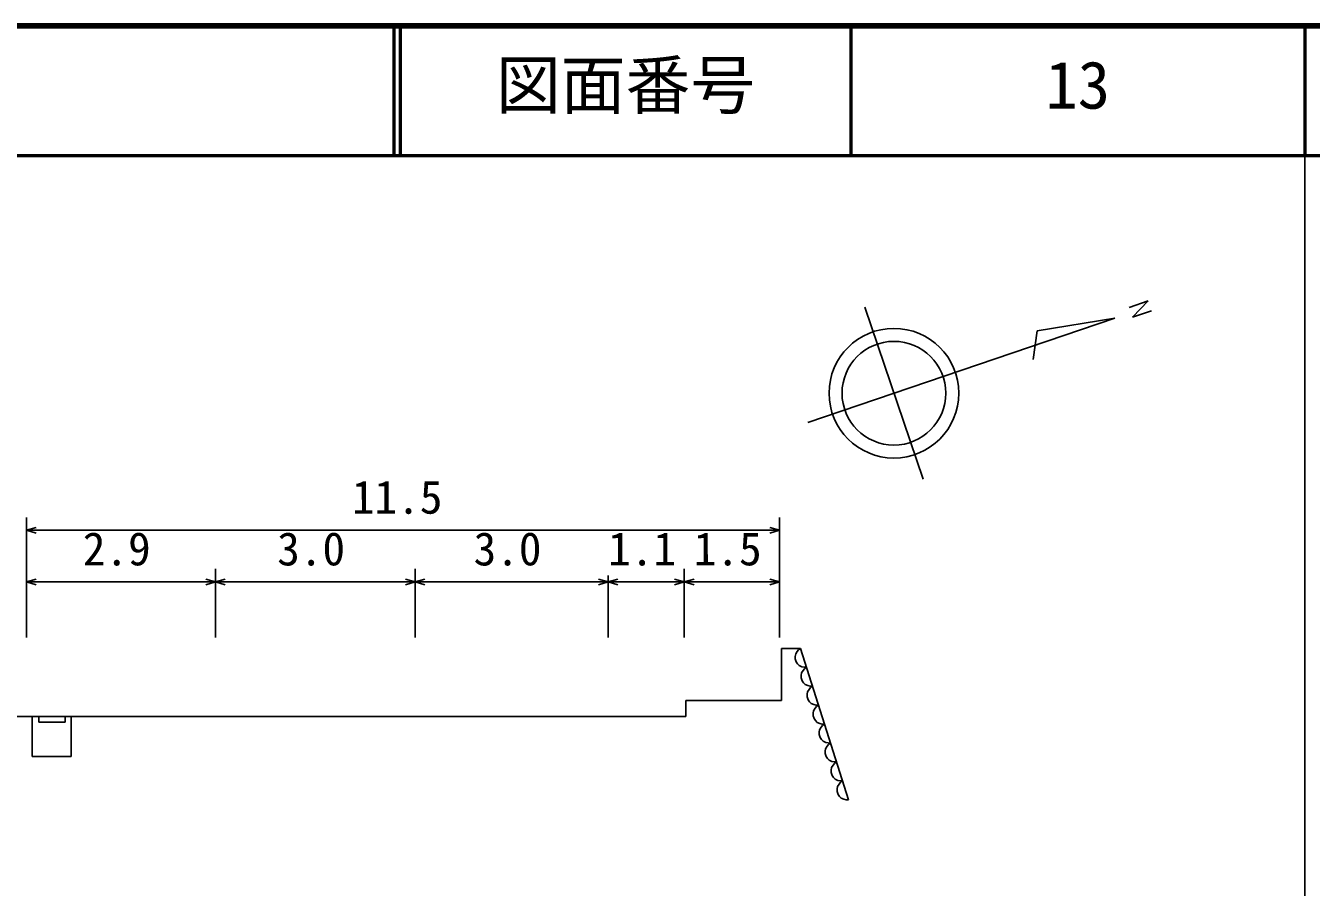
# Model space of a CAD drawing. Units: millimetres, scale not verified, with parts at other scales. Extents: x 39938 to 678950, y 19969 to 379414.
# Drawn here: x 479627 to 578606, y 313070 to 379414 of the extents above; entities that cross this region are included whole.
import ezdxf
from ezdxf.enums import TextEntityAlignment as Align

# ---------------------------------------------------------------- set-up
doc = ezdxf.new("R2010")
doc.units = ezdxf.units.MM
doc.header["$LTSCALE"] = 998.457
for name, color, linetype, lineweight in [('M-BGD', 7, 'Continuous', 25), ('M-BMK-SRVR', 3, 'Continuous', 25), ('M-TTL', 2, 'Continuous', 140), ('M-TTL-BAND', 7, 'Continuous', 25), ('M-TTL-LINE', 7, 'Continuous', 50), ('M-TTL-TXT', 7, 'Continuous', 13)]:
    doc.layers.add(name, color=color, linetype=linetype, lineweight=lineweight)
doc.styles.add('ＭＳ ゴシック', font='')
doc.styles.get('ＭＳ ゴシック').set_extended_font_data('MS Gothic')

msp = doc.modelspace()

# ---------------------------------------------------------------- linework, layer by layer
at = {"layer": 'M-BGD'}
for p, q in [((479688, 332292), (479688, 341557)), ((537658.8, 341557), (537658.8, 332292)), ((479688, 340558.6), (480436.9, 340772)), ((480436.9, 340343.3), (479688, 340558.6)), ((479688, 340558.6), (537658.8, 340558.6)), ((536910, 340773.9), (537658.8, 340558.6)), ((537658.8, 340558.6), (536910, 340345.2)), ((494233.1, 337580.7), (494233.1, 332292)), ((509615.2, 337580.7), (509615.2, 332292)), ((530334, 337580.7), (530334, 332292)), ((479688, 336582.3), (480436.9, 336795.7)), ((480436.9, 336367), (479688, 336582.3)), ((479688, 336582.3), (494233.1, 336582.3)), ((493484.2, 336797.5), (494233.1, 336582.3)), ((494233.1, 336582.3), (493484.2, 336368.8)), ((494233.1, 336582.3), (494981.9, 336795.7)), ((494981.9, 336367), (494233.1, 336582.3)), ((494233.1, 336582.3), (509615.2, 336582.3)), ((508866.4, 336797.5), (509615.2, 336582.3)), ((509615.2, 336582.3), (508866.4, 336368.8)), ((509615.2, 336582.3), (510364, 336795.7)), ((510364, 336367), (509615.2, 336582.3)), ((509615.2, 336582.3), (524474.1, 336582.3)), ((523725.3, 336797.5), (524474.1, 336582.3)), ((524474.1, 336582.3), (523725.3, 336368.8)), ((524474.1, 337081.5), (524474.1, 332292)), ((524474.1, 336582.3), (525223, 336795.7)), ((525223, 336367), (524474.1, 336582.3)), ((524474.1, 336582.3), (530334, 336582.3)), ((529585.2, 336797.5), (530334, 336582.3)), ((530334, 336582.3), (529585.2, 336368.8)), ((530334, 336582.3), (531082.8, 336795.7)), ((531082.8, 336367), (530334, 336582.3)), ((530334, 336582.3), (537658.8, 336582.3)), ((536910, 336797.5), (537658.8, 336582.3)), ((537658.8, 336582.3), (536910, 336368.8)), ((537829.1, 331469.5), (539288.2, 331469.5)), ((537829.1, 331469.5), (537829.1, 327457.1)), ((538870.9, 330848.2), (538870.4, 330659.6)), ((538870.4, 330659.6), (538941.9, 330433.5)), ((538907.7, 331036.3), (538870.9, 330848.2)), ((539023.2, 331229.3), (538907.7, 331036.3)), ((539137.7, 331361.8), (539023.2, 331229.3)), ((539288.2, 331469.5), (539137.7, 331361.8)), ((539288.2, 331469.5), (542977.9, 319801.4)), ((538941.9, 330433.5), (539050.8, 330279.4)), ((539050.8, 330279.4), (539189.1, 330146.7)), ((539189.1, 330146.7), (539394.5, 330055.2)), ((539484.4, 329770.8), (539368.9, 329577.8)), ((539394.5, 330055.2), (539563.2, 330016.3)), ((539598.9, 329903.3), (539484.4, 329770.8)), ((539563.2, 330016.3), (539749.4, 330011)), ((539749.4, 330011), (539598.9, 329903.3)), ((539332.2, 329389.7), (539331.7, 329201.1)), ((539331.7, 329201.1), (539403.2, 328975)), ((539368.9, 329577.8), (539332.2, 329389.7)), ((539403.2, 328975), (539512, 328820.9)), ((539512, 328820.9), (539650.3, 328688.1)), ((539650.3, 328688.1), (539855.7, 328596.7)), ((539793.4, 327931.2), (539792.9, 327742.6)), ((539792.9, 327742.6), (539864.4, 327516.5)), ((539830.2, 328119.3), (539793.4, 327931.2)), ((539945.6, 328312.3), (539830.2, 328119.3)), ((539855.7, 328596.7), (540024.4, 328557.8)), ((540060.2, 328444.7), (539945.6, 328312.3)), ((540024.4, 328557.8), (540210.6, 328552.5)), ((540210.6, 328552.5), (540060.2, 328444.7)), ((530460.9, 327457.1), (537829.1, 327457.1)), ((530460.9, 326216.9), (530460.9, 327457.1)), ((539864.4, 327516.5), (539973.3, 327362.4)), ((539973.3, 327362.4), (540111.5, 327229.6)), ((540111.5, 327229.6), (540316.9, 327138.2)), ((540291.4, 326660.8), (540254.6, 326472.7)), ((540406.8, 326853.8), (540291.4, 326660.8)), ((540316.9, 327138.2), (540485.6, 327099.3)), ((540521.4, 326986.2), (540406.8, 326853.8)), ((540485.6, 327099.3), (540671.8, 327094)), ((540671.8, 327094), (540521.4, 326986.2)), ((473047.2, 326216.9), (530460.9, 326216.9)), ((480123.6, 326216.9), (480123.6, 323152.9)), ((480634.3, 326216.9), (480634.3, 325779.2)), ((480634.3, 325779.2), (482677, 325779.2)), ((482677, 326216.9), (482677, 325779.2)), ((483114.7, 326216.9), (483114.7, 323152.9)), ((540254.6, 326472.7), (540254.1, 326284)), ((540254.1, 326284), (540325.6, 326058)), ((540325.6, 326058), (540434.5, 325903.9)), ((540434.5, 325903.9), (540572.7, 325771.1)), ((540572.7, 325771.1), (540778.1, 325679.7)), ((540778.1, 325679.7), (540946.8, 325640.8)), ((540946.8, 325640.8), (541133, 325635.5)), ((540715.8, 325014.2), (540715.3, 324825.5)), ((540715.3, 324825.5), (540786.8, 324599.5)), ((540752.6, 325202.3), (540715.8, 325014.2)), ((540868.1, 325395.3), (540752.6, 325202.3)), ((540982.6, 325527.7), (540868.1, 325395.3)), ((541133, 325635.5), (540982.6, 325527.7)), ((540786.8, 324599.5), (540895.7, 324445.4)), ((540895.7, 324445.4), (541033.9, 324312.6)), ((541033.9, 324312.6), (541239.3, 324221.2)), ((541213.8, 323743.8), (541177, 323555.7)), ((541329.3, 323936.8), (541213.8, 323743.8)), ((541239.3, 324221.2), (541408.1, 324182.3)), ((541443.8, 324069.2), (541329.3, 323936.8)), ((541408.1, 324182.3), (541594.2, 324177)), ((541594.2, 324177), (541443.8, 324069.2)), ((480123.6, 323152.9), (483114.7, 323152.9)), ((541177, 323555.7), (541176.5, 323367)), ((541176.5, 323367), (541248, 323141)), ((541248, 323141), (541356.9, 322986.9)), ((541356.9, 322986.9), (541495.2, 322854.1)), ((541495.2, 322854.1), (541700.6, 322762.7)), ((541700.6, 322762.7), (541869.3, 322723.8)), ((541869.3, 322723.8), (542055.5, 322718.5)), ((542055.5, 322718.5), (541905, 322610.7)), ((541638.3, 322097.2), (541637.8, 321908.5)), ((541637.8, 321908.5), (541709.2, 321682.5)), ((541675, 322285.3), (541638.3, 322097.2)), ((541790.5, 322478.2), (541675, 322285.3)), ((541709.2, 321682.5), (541818.1, 321528.4)), ((541905, 322610.7), (541790.5, 322478.2)), ((541818.1, 321528.4), (541956.4, 321395.6)), ((541956.4, 321395.6), (542161.8, 321304.2)), ((542136.2, 320826.8), (542099.5, 320638.7)), ((542251.7, 321019.7), (542136.2, 320826.8)), ((542161.8, 321304.2), (542330.5, 321265.3)), ((542366.2, 321152.2), (542251.7, 321019.7)), ((542330.5, 321265.3), (542516.7, 321260)), ((542516.7, 321260), (542366.2, 321152.2)), ((542099.5, 320638.7), (542099, 320450)), ((542099, 320450), (542170.5, 320224)), ((542170.5, 320224), (542279.3, 320069.9)), ((542279.3, 320069.9), (542417.6, 319937.1)), ((542417.6, 319937.1), (542623, 319845.6)), ((542623, 319845.6), (542791.7, 319806.8)), ((542791.7, 319806.8), (542977.9, 319801.4))]:
    msp.add_line(p, q, dxfattribs=at)
at = {"layer": 'M-BMK-SRVR'}
for p, q in [((548717.5, 344496.9), (544223.9, 357733.3)), ((564579.3, 357722.7), (566038.4, 358218)), ((566038.4, 358218), (564832.1, 356964)), ((564832.1, 356964), (566294.3, 357469)), ((563489, 356892.5), (539852.5, 348868.3)), ((563489, 356892.5), (557495.3, 355912.2)), ((557495.3, 355912.2), (557191.7, 353700.3))]:
    msp.add_line(p, q, dxfattribs=at)
for radius in [4992.3, 3993.8]:
    msp.add_circle((546470.8, 351115.1), radius, dxfattribs=at)
at = {"layer": 'M-TTL'}
msp.add_line((678950.5, 379413.5), (39938.3, 379413.5), dxfattribs=at)
at = {"layer": 'M-TTL-BAND'}
msp.add_line((578106.4, 19969.1), (578106.4, 369428.9), dxfattribs=at)
at = {"layer": 'M-TTL-LINE'}
for p, q in [((507961.3, 379413.5), (507961.3, 369428.9)), ((508460.5, 379413.5), (508460.5, 369428.9)), ((543156.9, 379413.5), (543156.9, 369428.9)), ((578106.4, 379413.5), (578106.4, 369428.9)), ((39938.3, 369428.9), (678950.5, 369428.9))]:
    msp.add_line(p, q, dxfattribs=at)

# ---------------------------------------------------------------- texts
at = {"layer": 'M-BGD', "style": 'ＭＳ ゴシック'}
for s, p in [('11.5', (504741.9, 341057.8)), ('2.9', (484027.5, 337081.5)), ('3.0', (498991.1, 337081.5)), ('3.0', (514111.6, 337081.5)), ('1.1', (524471.1, 337081.5)), ('1.5', (531063.4, 337081.5))]:
    msp.add_text(s, height=2562, rotation=0.1, dxfattribs=at).set_placement(p, align=Align.BOTTOM_LEFT)
at = {"layer": 'M-TTL-TXT', "style": 'ＭＳ ゴシック'}
for s, p in [('図面番号', (515824.2, 371925.1)), ('13', (558133.8, 371925.1))]:
    msp.add_text(s, height=3660, dxfattribs=at).set_placement(p, align=Align.BOTTOM_LEFT)

doc.saveas('drawing.dxf')
